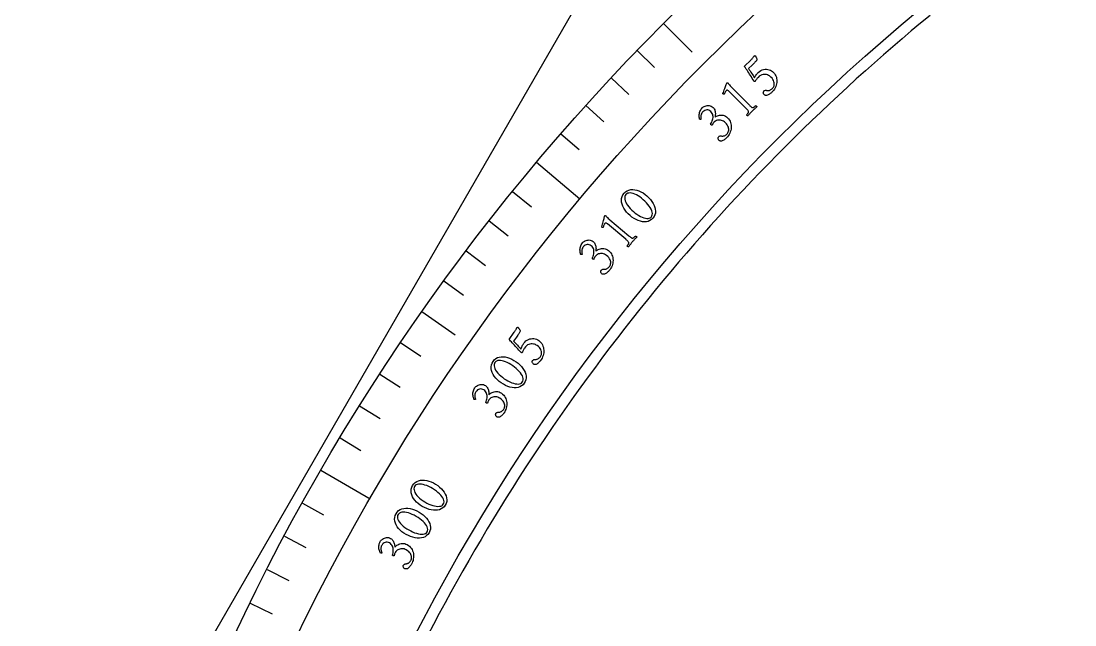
# Model space of a CAD drawing. Header units: millimetres. Extents: x -105 to 105, y -105 to 135.
# Drawn here: x -105 to -53.9, y 44.7 to 74 of the extents above; entities that cross this region are included whole.
import ezdxf

# ---------------------------------------------------------------- set-up
doc = ezdxf.new("R2010")
doc.units = ezdxf.units.MM
for name, color, linetype in [('CUT_INNER', 6, 'Continuous'), ('CUT_OUTER', 1, 'Continuous'), ('ENGRAVE', 7, 'Continuous'), ('ENGRAVE_FINE', 8, 'Continuous'), ('TEXT', 5, 'Continuous')]:
    doc.layers.add(name, color=color, linetype=linetype)

msp = doc.modelspace()

# ---------------------------------------------------------------- linework, layer by layer
at = {"layer": 'CUT_INNER'}
msp.add_lwpolyline([(-60.9493, 74.267), (-61.4039, 73.8916), (-61.8561, 73.5134), (-62.306, 73.1325), (-62.7536, 72.7488), (-63.1988, 72.3624), (-63.6416, 71.9733), (-64.082, 71.5814), (-64.52, 71.1869), (-64.9556, 70.7897), (-65.3887, 70.3898), (-65.8194, 69.9872), (-66.2476, 69.582), (-66.6733, 69.1742), (-67.0965, 68.7638), (-67.5172, 68.3508), (-67.9353, 67.9353), (-68.3508, 67.5172), (-68.7638, 67.0965), (-69.1742, 66.6733), (-69.582, 66.2476), (-69.9872, 65.8194), (-70.3898, 65.3887), (-70.7897, 64.9556), (-71.1869, 64.52), (-71.5814, 64.082), (-71.9733, 63.6416), (-72.3624, 63.1988), (-72.7488, 62.7536), (-73.1325, 62.306), (-73.5134, 61.8561), (-73.8916, 61.4039), (-74.267, 60.9493), (-74.6396, 60.4925), (-75.0093, 60.0334), (-75.3763, 59.572), (-75.7404, 59.1084), (-76.1016, 58.6425), (-76.46, 58.1745), (-76.8155, 57.7042), (-77.1682, 57.2318), (-77.5179, 56.7572), (-77.8647, 56.2805), (-78.2085, 55.8017), (-78.5495, 55.3208), (-78.8874, 54.8378), (-79.2224, 54.3527), (-79.5544, 53.8656), (-79.8834, 53.3764), (-80.2095, 52.8852), (-80.5324, 52.3921), (-80.8524, 51.897), (-81.1693, 51.3999), (-81.4832, 50.9009), (-81.794, 50.4), (-82.1017, 49.8971), (-82.4063, 49.3924), (-82.7078, 48.8859), (-83.0062, 48.3775), (-83.3015, 47.8672), (-83.5936, 47.3552), (-83.8826, 46.8414), (-84.1684, 46.3258), (-84.4511, 45.8085), (-84.7306, 45.2894), (-85.0069, 44.7687), (-85.28, 44.2463)], dxfattribs=at)
at = {"layer": 'CUT_OUTER'}
msp.add_lwpolyline([(-105, -28.1347), (-105, 28.1347), (-76.8653, 76.8653)], dxfattribs=at)
at = {"layer": 'ENGRAVE'}
for points in [[(-73.8676, 73.8676), (-72.4792, 72.4792)], [(-80.0244, 67.1485), (-77.9187, 65.3815)], [(-85.5723, 59.9184), (-83.9639, 58.7922)], [(-90.4689, 52.2323), (-88.0883, 50.8578)]]:
    msp.add_lwpolyline(points, dxfattribs=at)
for radius in [104.4645, 101.7156, 96.6105]:
    msp.add_circle((0, 0), radius, dxfattribs=at)
at = {"layer": 'ENGRAVE_FINE'}
for points in [[(-75.1455, 72.5671), (-74.298, 71.7488)], [(-76.4005, 71.2446), (-75.5389, 70.4412)], [(-77.6323, 69.9004), (-76.7568, 69.1121)], [(-78.8404, 68.5349), (-77.9512, 67.762)], [(-81.1842, 65.7416), (-80.2686, 65.0002)], [(-82.3191, 64.3148), (-81.3908, 63.5895)], [(-83.4291, 62.8683), (-82.4882, 62.1593)], [(-84.5136, 61.4027), (-83.5605, 60.7102)], [(-86.605, 58.4158), (-85.6283, 57.757)], [(-87.6113, 56.8954), (-86.6233, 56.2538)], [(-88.5909, 55.3578), (-87.5918, 54.7335)], [(-89.5436, 53.8032), (-88.5337, 53.1964)], [(-91.3667, 50.6454), (-90.3363, 50.0742)], [(-92.2367, 49.0431), (-91.1965, 48.49)], [(-93.0786, 47.4259), (-92.0289, 46.891)], [(-93.8921, 45.7942), (-92.8332, 45.2778)]]:
    msp.add_lwpolyline(points, dxfattribs=at)
at = {"layer": 'TEXT'}
for points in [[(-69.2753, 71.4978), (-69.2128, 71.5517), (-69.1482, 71.5942), (-69.0817, 71.6253), (-69.0131, 71.6449), (-68.9443, 71.6547), (-68.877, 71.6562), (-68.8112, 71.6493), (-68.7469, 71.634), (-68.686, 71.6115), (-68.6303, 71.5826), (-68.5798, 71.5475), (-68.5346, 71.5061), (-68.4878, 71.4516), (-68.4492, 71.3942), (-68.4186, 71.3339), (-68.3961, 71.2706), (-68.3811, 71.2057), (-68.3727, 71.1405), (-68.371, 71.0748), (-68.376, 71.0089), (-68.3872, 70.9434), (-68.404, 70.8794), (-68.4265, 70.8168), (-68.4545, 70.7556), (-68.4876, 70.6968), (-68.5249, 70.6414), (-68.5666, 70.5895), (-68.6125, 70.5409), (-68.6344, 70.5211), (-68.6601, 70.5003), (-68.6897, 70.4785), (-68.7232, 70.4557), (-68.7587, 70.434), (-68.7945, 70.4153), (-68.8305, 70.3998), (-68.8667, 70.3873), (-68.8755, 70.3869), (-68.8874, 70.3876), (-68.9024, 70.3894), (-68.9205, 70.3922), (-68.9393, 70.3967), (-68.9562, 70.4035), (-68.9712, 70.4127), (-68.9845, 70.4241), (-69.0034, 70.4467), (-69.017, 70.4703), (-69.0253, 70.4951), (-69.0282, 70.521), (-69.0263, 70.5462), (-69.0202, 70.5689), (-69.0099, 70.589), (-68.9952, 70.6067), (-68.9734, 70.624), (-68.9498, 70.6351), (-68.9245, 70.64), (-68.8974, 70.6385), (-68.8699, 70.6345), (-68.8431, 70.6316), (-68.817, 70.6296), (-68.7918, 70.6287), (-68.7632, 70.6301), (-68.7352, 70.6351), (-68.7081, 70.6437), (-68.6816, 70.656), (-68.6563, 70.6707), (-68.6326, 70.6868), (-68.6103, 70.7042), (-68.5896, 70.7228), (-68.5641, 70.7513), (-68.5422, 70.7836), (-68.5238, 70.8199), (-68.509, 70.8602), (-68.4994, 70.9039), (-68.497, 70.9504), (-68.5015, 70.9998), (-68.5132, 71.0521), (-68.5336, 71.1065), (-68.5644, 71.1623), (-68.6058, 71.2194), (-68.6576, 71.278), (-68.6915, 71.3091), (-68.7302, 71.3369), (-68.7736, 71.3615), (-68.8218, 71.3827), (-68.8735, 71.3986), (-68.9276, 71.4071), (-68.9841, 71.4082), (-69.0429, 71.4019), (-69.103, 71.3858), (-69.1631, 71.3576), (-69.2233, 71.3172), (-69.2836, 71.2647), (-69.3014, 71.2462), (-69.3209, 71.2238), (-69.3422, 71.1973), (-69.3652, 71.1668), (-69.387, 71.136), (-69.4043, 71.1086), (-69.4173, 71.0848), (-69.426, 71.0644), (-69.4297, 71.062), (-69.4344, 71.0608), (-69.4401, 71.061), (-69.4468, 71.0625), (-69.4538, 71.065), (-69.4603, 71.0684), (-69.4662, 71.0724), (-69.4716, 71.0773), (-69.5164, 71.1464), (-69.5613, 71.2155), (-69.6061, 71.2846), (-69.6508, 71.3538), (-69.6948, 71.4218), (-69.7373, 71.4874), (-69.7782, 71.5507), (-69.8175, 71.6117), (-69.8545, 71.6686), (-69.8881, 71.7197), (-69.9185, 71.7651), (-69.9455, 71.8047), (-69.6381, 72.1029), (-69.6168, 72.124), (-69.5958, 72.1458), (-69.5749, 72.1684), (-69.5544, 72.1918), (-69.5349, 72.2148), (-69.5175, 72.2361), (-69.502, 72.2556), (-69.4885, 72.2736), (-69.4776, 72.2885), (-69.4698, 72.2992), (-69.4651, 72.3056), (-69.4636, 72.3077), (-69.4555, 72.3096), (-69.4481, 72.3114), (-69.4413, 72.3131), (-69.4352, 72.3146), (-69.4296, 72.3154), (-69.4245, 72.3148), (-69.4197, 72.3127), (-69.4155, 72.3091), (-69.4117, 72.3043), (-69.4064, 72.296), (-69.3997, 72.2842), (-69.3914, 72.2691), (-69.3826, 72.2515), (-69.3739, 72.2326), (-69.3653, 72.2121), (-69.3569, 72.1903), (-69.3495, 72.1679), (-69.3437, 72.146), (-69.3396, 72.1244), (-69.3372, 72.1033), (-69.3576, 72.0796), (-69.3802, 72.0538), (-69.4049, 72.026), (-69.4317, 71.9961), (-69.4611, 71.9641), (-69.4937, 71.93), (-69.5295, 71.8939), (-69.5685, 71.8557), (-69.7431, 71.6862), (-69.7073, 71.6305), (-69.6711, 71.5745), (-69.6343, 71.5182), (-69.5969, 71.4617), (-69.56, 71.4056), (-69.5243, 71.3506), (-69.4899, 71.2966), (-69.4567, 71.2437), (-69.4418, 71.274), (-69.4229, 71.3068), (-69.4001, 71.3423), (-69.3733, 71.3802), (-69.3456, 71.417), (-69.32, 71.4489), (-69.2966, 71.4758), (-69.2753, 71.4978)], [(-69.8802, 69.7766), (-70.701, 70.5962), (-70.7218, 70.6157), (-70.7403, 70.6307), (-70.7566, 70.6411), (-70.7707, 70.647), (-70.7836, 70.6486), (-70.7961, 70.6465), (-70.8081, 70.6407), (-70.8199, 70.631), (-70.832, 70.6169), (-70.8453, 70.5977), (-70.8598, 70.5734), (-70.8755, 70.544), (-70.8906, 70.5138), (-70.9035, 70.4871), (-70.9142, 70.464), (-70.9227, 70.4445), (-70.9386, 70.4438), (-70.9529, 70.4463), (-70.9657, 70.4519), (-70.9769, 70.4607), (-70.977, 70.4608), (-70.9774, 70.4612), (-70.9781, 70.4618), (-70.979, 70.4627), (-70.9825, 70.4668), (-70.9847, 70.4705), (-70.9856, 70.474), (-70.9852, 70.4773), (-70.9624, 70.5379), (-70.94, 70.5983), (-70.9181, 70.6583), (-70.8967, 70.7182), (-70.8764, 70.7753), (-70.8578, 70.8273), (-70.8408, 70.8742), (-70.8256, 70.916), (-70.8129, 70.9505), (-70.8035, 70.9755), (-70.7974, 70.9908), (-70.7947, 70.9967), (-70.7905, 71.0009), (-70.7848, 71.0049), (-70.7784, 71.0067), (-70.7713, 71.0061), (-70.7633, 71.0031), (-70.7554, 70.9991), (-70.7482, 70.9953), (-70.7419, 70.9918), (-70.7363, 70.9886), (-70.7336, 70.9849), (-70.7257, 70.9737), (-70.7124, 70.9552), (-70.6939, 70.9292), (-70.6695, 70.8974), (-70.6388, 70.8613), (-70.6017, 70.821), (-70.5582, 70.7763), (-69.7206, 69.9361), (-69.6981, 69.9137), (-69.6763, 69.8922), (-69.6551, 69.8716), (-69.6346, 69.8519), (-69.6148, 69.834), (-69.596, 69.8188), (-69.578, 69.8064), (-69.561, 69.7967), (-69.5524, 69.7951), (-69.5413, 69.7966), (-69.5276, 69.8012), (-69.5113, 69.8089), (-69.4938, 69.8187), (-69.4766, 69.8295), (-69.4596, 69.8413), (-69.4429, 69.8542), (-69.4276, 69.8666), (-69.4149, 69.8773), (-69.4048, 69.8862), (-69.3973, 69.8933), (-69.3896, 69.8911), (-69.381, 69.8867), (-69.3715, 69.8801), (-69.3611, 69.8713), (-69.3516, 69.8616), (-69.3448, 69.8523), (-69.3407, 69.8434), (-69.3393, 69.8349), (-69.3718, 69.8067), (-69.4028, 69.7796), (-69.4323, 69.7537), (-69.4605, 69.7289), (-69.4882, 69.704), (-69.5166, 69.6777), (-69.5456, 69.6499), (-69.5752, 69.6207), (-69.6033, 69.5922), (-69.6297, 69.5646), (-69.6544, 69.538), (-69.6774, 69.5122), (-69.7004, 69.4859), (-69.725, 69.4576), (-69.7514, 69.4274), (-69.7793, 69.3953), (-69.7878, 69.3966), (-69.7967, 69.4007), (-69.806, 69.4075), (-69.8157, 69.417), (-69.8245, 69.4274), (-69.8311, 69.4369), (-69.8355, 69.4455), (-69.8376, 69.4533), (-69.8306, 69.4608), (-69.8217, 69.4709), (-69.811, 69.4836), (-69.7985, 69.4988), (-69.7856, 69.5155), (-69.7738, 69.5325), (-69.763, 69.5497), (-69.7532, 69.5672), (-69.7456, 69.5833), (-69.7414, 69.5967), (-69.7405, 69.6072), (-69.743, 69.6148), (-69.7526, 69.6319), (-69.7649, 69.6501), (-69.7797, 69.6692), (-69.7971, 69.6895), (-69.8163, 69.7105), (-69.8366, 69.732), (-69.8579, 69.7541), (-69.8802, 69.7766)], [(-71.9874, 69.787), (-71.959, 69.8126), (-71.9254, 69.8357), (-71.8867, 69.8564), (-71.8429, 69.8748), (-71.7958, 69.889), (-71.7475, 69.8975), (-71.6977, 69.9003), (-71.6467, 69.8973), (-71.5962, 69.887), (-71.5481, 69.868), (-71.5025, 69.8401), (-71.4592, 69.8035), (-71.4293, 69.7702), (-71.4048, 69.7342), (-71.3855, 69.6953), (-71.3715, 69.6537), (-71.3619, 69.6107), (-71.3557, 69.568), (-71.3528, 69.5254), (-71.3533, 69.4831), (-71.3559, 69.4425), (-71.3595, 69.4051), (-71.364, 69.371), (-71.3694, 69.3401), (-71.3339, 69.3643), (-71.2934, 69.3856), (-71.248, 69.4042), (-71.1975, 69.4199), (-71.1439, 69.4311), (-71.0889, 69.4361), (-71.0326, 69.4347), (-70.9749, 69.4272), (-70.9176, 69.4116), (-70.8623, 69.3864), (-70.8089, 69.3516), (-70.7576, 69.3071), (-70.7092, 69.2541), (-70.6687, 69.1979), (-70.6363, 69.1386), (-70.6118, 69.0761), (-70.5947, 69.0117), (-70.5843, 68.9467), (-70.5805, 68.8812), (-70.5835, 68.8151), (-70.5926, 68.7493), (-70.6074, 68.6848), (-70.6278, 68.6215), (-70.6539, 68.5594), (-70.6851, 68.4996), (-70.7207, 68.4431), (-70.7607, 68.3899), (-70.8051, 68.3399), (-70.8263, 68.3194), (-70.8513, 68.2978), (-70.8802, 68.2751), (-70.913, 68.2513), (-70.9478, 68.2284), (-70.983, 68.2087), (-71.0184, 68.192), (-71.0543, 68.1784), (-71.0631, 68.1777), (-71.075, 68.178), (-71.09, 68.1793), (-71.1082, 68.1815), (-71.1271, 68.1855), (-71.1442, 68.1917), (-71.1596, 68.2004), (-71.1732, 68.2114), (-71.1928, 68.2334), (-71.2071, 68.2566), (-71.2162, 68.2811), (-71.2199, 68.3069), (-71.2188, 68.3321), (-71.2134, 68.355), (-71.2037, 68.3755), (-71.1896, 68.3935), (-71.1684, 68.4116), (-71.1452, 68.4234), (-71.12, 68.429), (-71.0929, 68.4285), (-71.0652, 68.4253), (-71.0384, 68.4232), (-71.0123, 68.4221), (-70.987, 68.422), (-70.9584, 68.4243), (-70.9307, 68.4302), (-70.9038, 68.4397), (-70.8778, 68.4528), (-70.853, 68.4683), (-70.8297, 68.4851), (-70.808, 68.5031), (-70.7879, 68.5224), (-70.7633, 68.5517), (-70.7424, 68.5847), (-70.7252, 68.6216), (-70.7116, 68.6623), (-70.7035, 68.7063), (-70.7025, 68.7528), (-70.7086, 68.8021), (-70.7219, 68.8539), (-70.744, 68.9077), (-70.7766, 68.9624), (-70.8197, 69.0183), (-70.8733, 69.0751), (-70.9165, 69.1126), (-70.9617, 69.1428), (-71.0091, 69.1658), (-71.0586, 69.1817), (-71.1088, 69.191), (-71.1585, 69.1942), (-71.2076, 69.1915), (-71.2561, 69.1828), (-71.3024, 69.1683), (-71.3449, 69.1483), (-71.3835, 69.1227), (-71.4182, 69.0915), (-71.434, 69.0739), (-71.4486, 69.0548), (-71.462, 69.0343), (-71.4743, 69.0124), (-71.4853, 68.9912), (-71.4952, 68.9727), (-71.504, 68.957), (-71.5117, 68.9441), (-71.5259, 68.947), (-71.5394, 68.9523), (-71.5521, 68.96), (-71.5641, 68.97), (-71.5707, 68.9769), (-71.5758, 68.9833), (-71.5792, 68.9892), (-71.5811, 68.9947), (-71.5524, 69.0459), (-71.5271, 69.0983), (-71.5051, 69.1519), (-71.4864, 69.2068), (-71.4726, 69.2619), (-71.4649, 69.3161), (-71.4635, 69.3693), (-71.4683, 69.4217), (-71.4807, 69.4726), (-71.5022, 69.5212), (-71.5327, 69.5675), (-71.5724, 69.6117), (-71.6152, 69.6463), (-71.6616, 69.6705), (-71.7115, 69.6841), (-71.7651, 69.6873), (-71.8189, 69.6798), (-71.8697, 69.6616), (-71.9176, 69.6328), (-71.9625, 69.5933), (-71.9915, 69.5594), (-72.0147, 69.5239), (-72.0319, 69.4869), (-72.0432, 69.4483), (-72.0502, 69.4101), (-72.0545, 69.3742), (-72.0561, 69.3405), (-72.0549, 69.3092), (-72.0528, 69.2816), (-72.0516, 69.2592), (-72.0512, 69.2419), (-72.0517, 69.2299), (-72.0567, 69.2265), (-72.0636, 69.2249), (-72.0723, 69.2251), (-72.0829, 69.2271), (-72.0939, 69.2304), (-72.1039, 69.2349), (-72.1129, 69.2404), (-72.1208, 69.247), (-72.1284, 69.2874), (-72.1335, 69.3297), (-72.136, 69.3739), (-72.1358, 69.4199), (-72.1324, 69.4671), (-72.1253, 69.5145), (-72.1143, 69.5621), (-72.0995, 69.6099), (-72.08, 69.657), (-72.0548, 69.7022), (-72.0239, 69.7455), (-71.9874, 69.787)], [(-75.7759, 65.6494), (-75.7053, 65.7188), (-75.628, 65.7717), (-75.544, 65.8081), (-75.4533, 65.828), (-75.3582, 65.8329), (-75.2609, 65.8245), (-75.1614, 65.8027), (-75.0596, 65.7674), (-74.9579, 65.7205), (-74.8584, 65.6634), (-74.7613, 65.5962), (-74.6663, 65.5189), (-74.5774, 65.4347), (-74.4983, 65.347), (-74.4289, 65.2556), (-74.3692, 65.1606), (-74.321, 65.0641), (-74.2858, 64.9683), (-74.2638, 64.8731), (-74.2548, 64.7785), (-74.2607, 64.6866), (-74.2835, 64.5996), (-74.3232, 64.5174), (-74.3798, 64.4399), (-74.4467, 64.3748), (-74.5214, 64.325), (-74.6039, 64.2905), (-74.6942, 64.2713), (-74.7896, 64.2662), (-74.8875, 64.2739), (-74.9878, 64.2945), (-75.0906, 64.3279), (-75.1936, 64.373), (-75.2942, 64.4283), (-75.3925, 64.4939), (-75.4885, 64.5698), (-75.5785, 64.6529), (-75.6587, 64.7397), (-75.7291, 64.8303), (-75.7896, 64.9248), (-75.8385, 65.0211), (-75.8738, 65.1171), (-75.8956, 65.2127), (-75.9037, 65.3081), (-75.8967, 65.4009), (-75.8731, 65.4887), (-75.8328, 65.5716), (-75.7759, 65.6494)], [(-75.6862, 65.5914), (-75.7195, 65.5425), (-75.7395, 65.4878), (-75.7463, 65.4273), (-75.7399, 65.361), (-75.7216, 65.2908), (-75.6929, 65.2182), (-75.6539, 65.1433), (-75.6044, 65.0662), (-75.5458, 64.9885), (-75.4795, 64.9119), (-75.4054, 64.8365), (-75.3235, 64.7623), (-75.2387, 64.6932), (-75.1536, 64.6317), (-75.0681, 64.5775), (-74.9823, 64.5308), (-74.8985, 64.4924), (-74.819, 64.4633), (-74.7439, 64.4434), (-74.6732, 64.4328), (-74.609, 64.4325), (-74.5532, 64.4437), (-74.506, 64.4663), (-74.4673, 64.5003), (-74.4324, 64.5515), (-74.4119, 64.608), (-74.4057, 64.6697), (-74.4139, 64.7366), (-74.4345, 64.8074), (-74.4658, 64.8804), (-74.5078, 64.9558), (-74.5604, 65.0334), (-74.6216, 65.1115), (-74.6893, 65.1883), (-74.7635, 65.2637), (-74.8443, 65.3378), (-74.9292, 65.4081), (-75.0136, 65.4704), (-75.0975, 65.5246), (-75.1809, 65.5707), (-75.262, 65.608), (-75.3392, 65.636), (-75.4124, 65.6545), (-75.4816, 65.6636), (-75.5448, 65.6624), (-75.6, 65.6499), (-75.6472, 65.6263), (-75.6862, 65.5914)], [(-75.6957, 63.4206), (-76.5849, 64.1656), (-76.6072, 64.1832), (-76.627, 64.1965), (-76.6441, 64.2054), (-76.6587, 64.21), (-76.6717, 64.2106), (-76.6839, 64.2074), (-76.6954, 64.2005), (-76.7063, 64.1899), (-76.7171, 64.1747), (-76.7287, 64.1545), (-76.741, 64.129), (-76.7541, 64.0983), (-76.7665, 64.0669), (-76.7771, 64.0393), (-76.7857, 64.0153), (-76.7924, 63.9951), (-76.8082, 63.993), (-76.8227, 63.9943), (-76.8359, 63.9988), (-76.8479, 64.0065), (-76.848, 64.0066), (-76.8484, 64.007), (-76.8491, 64.0076), (-76.8501, 64.0084), (-76.854, 64.0121), (-76.8565, 64.0156), (-76.8577, 64.0191), (-76.8576, 64.0224), (-76.8401, 64.0847), (-76.8231, 64.1468), (-76.8066, 64.2085), (-76.7905, 64.27), (-76.7752, 64.3287), (-76.7612, 64.3821), (-76.7484, 64.4303), (-76.7368, 64.4733), (-76.7272, 64.5088), (-76.72, 64.5344), (-76.7153, 64.5503), (-76.7131, 64.5563), (-76.7093, 64.5609), (-76.704, 64.5654), (-76.6977, 64.5677), (-76.6905, 64.5677), (-76.6824, 64.5655), (-76.6741, 64.5622), (-76.6667, 64.559), (-76.66, 64.5561), (-76.6542, 64.5534), (-76.6512, 64.5499), (-76.6423, 64.5395), (-76.6275, 64.5222), (-76.6068, 64.4979), (-76.5797, 64.4684), (-76.546, 64.4351), (-76.5055, 64.3981), (-76.4583, 64.3574), (-75.5506, 63.5934), (-75.5263, 63.573), (-75.5027, 63.5535), (-75.4798, 63.5348), (-75.4576, 63.517), (-75.4363, 63.5009), (-75.4162, 63.4875), (-75.3973, 63.4766), (-75.3795, 63.4684), (-75.3708, 63.4676), (-75.3598, 63.4701), (-75.3466, 63.4759), (-75.331, 63.485), (-75.3144, 63.4962), (-75.2982, 63.5085), (-75.2823, 63.5217), (-75.2668, 63.536), (-75.2527, 63.5498), (-75.241, 63.5615), (-75.2317, 63.5712), (-75.2248, 63.5789), (-75.2169, 63.5774), (-75.208, 63.5738), (-75.1979, 63.5681), (-75.1868, 63.5602), (-75.1765, 63.5514), (-75.1689, 63.5427), (-75.1641, 63.5342), (-75.162, 63.5258), (-75.1919, 63.4949), (-75.2204, 63.4652), (-75.2476, 63.4368), (-75.2734, 63.4097), (-75.2989, 63.3825), (-75.3249, 63.3537), (-75.3513, 63.3235), (-75.3783, 63.2919), (-75.4038, 63.2611), (-75.4277, 63.2313), (-75.45, 63.2026), (-75.4706, 63.1749), (-75.4912, 63.1467), (-75.5133, 63.1164), (-75.5369, 63.084), (-75.562, 63.0495), (-75.5706, 63.0501), (-75.5798, 63.0534), (-75.5896, 63.0594), (-75.6001, 63.068), (-75.6098, 63.0776), (-75.6172, 63.0865), (-75.6223, 63.0947), (-75.6251, 63.1022), (-75.6187, 63.1103), (-75.6108, 63.1211), (-75.6012, 63.1347), (-75.5901, 63.151), (-75.5787, 63.1688), (-75.5684, 63.1867), (-75.5592, 63.2048), (-75.5509, 63.2231), (-75.5448, 63.2398), (-75.5417, 63.2535), (-75.5418, 63.264), (-75.5449, 63.2714), (-75.556, 63.2876), (-75.5698, 63.3046), (-75.5862, 63.3224), (-75.6053, 63.3411), (-75.6263, 63.3603), (-75.6484, 63.38), (-75.6715, 63.4001), (-75.6957, 63.4206)], [(-77.7958, 63.2474), (-77.7697, 63.2753), (-77.7383, 63.3012), (-77.7015, 63.3253), (-77.6595, 63.3473), (-77.6139, 63.3656), (-77.5664, 63.3783), (-77.5171, 63.3854), (-77.466, 63.3869), (-77.4148, 63.3811), (-77.3652, 63.3663), (-77.3173, 63.3425), (-77.2711, 63.3098), (-77.2384, 63.2793), (-77.2108, 63.2455), (-77.1882, 63.2085), (-77.1707, 63.1682), (-77.1573, 63.1262), (-77.1474, 63.0842), (-77.1408, 63.042), (-77.1376, 62.9998), (-77.1367, 62.9592), (-77.137, 62.9216), (-77.1385, 62.8872), (-77.1412, 62.856), (-77.108, 62.8832), (-77.0695, 62.908), (-77.0258, 62.9304), (-76.9769, 62.9505), (-76.9245, 62.9663), (-76.8702, 62.976), (-76.8139, 62.9796), (-76.7558, 62.9771), (-76.6974, 62.9666), (-76.64, 62.9463), (-76.5839, 62.9163), (-76.5289, 62.8764), (-76.476, 62.8279), (-76.4308, 62.7754), (-76.3933, 62.7191), (-76.3635, 62.659), (-76.3408, 62.5963), (-76.3248, 62.5325), (-76.3153, 62.4676), (-76.3125, 62.4015), (-76.3159, 62.3352), (-76.325, 62.2696), (-76.3398, 62.2048), (-76.3604, 62.1407), (-76.3862, 62.0784), (-76.4168, 62.0189), (-76.452, 61.9624), (-76.4919, 61.9088), (-76.5112, 61.8865), (-76.5342, 61.8628), (-76.5611, 61.8377), (-76.5916, 61.8111), (-76.6243, 61.7853), (-76.6576, 61.7625), (-76.6915, 61.7428), (-76.726, 61.7262), (-76.7347, 61.7247), (-76.7466, 61.724), (-76.7617, 61.7239), (-76.78, 61.7246), (-76.7992, 61.7269), (-76.8168, 61.7316), (-76.8328, 61.7389), (-76.8473, 61.7487), (-76.8688, 61.7689), (-76.8851, 61.7908), (-76.8962, 61.8144), (-76.9022, 61.8397), (-76.9034, 61.865), (-76.9, 61.8882), (-76.8921, 61.9095), (-76.8796, 61.9287), (-76.86, 61.9485), (-76.8379, 61.9623), (-76.8133, 61.9701), (-76.7863, 61.9719), (-76.7585, 61.9712), (-76.7315, 61.9714), (-76.7054, 61.9726), (-76.6803, 61.9747), (-76.652, 61.9795), (-76.6249, 61.9878), (-76.5989, 61.9996), (-76.5741, 62.0149), (-76.5507, 62.0325), (-76.529, 62.0513), (-76.509, 62.0711), (-76.4907, 62.0921), (-76.4687, 62.1234), (-76.4508, 62.1581), (-76.4368, 62.1964), (-76.4269, 62.2381), (-76.4226, 62.2826), (-76.4257, 62.3291), (-76.4361, 62.3776), (-76.4538, 62.4281), (-76.4805, 62.4797), (-76.5178, 62.5314), (-76.5656, 62.5833), (-76.6239, 62.6353), (-76.6702, 62.6688), (-76.7179, 62.695), (-76.7671, 62.7138), (-76.8178, 62.7253), (-76.8686, 62.7301), (-76.9184, 62.7291), (-76.9671, 62.7221), (-77.0147, 62.7092), (-77.0595, 62.6907), (-77.1001, 62.667), (-77.1363, 62.6382), (-77.1682, 62.6041), (-77.1824, 62.5851), (-77.1953, 62.5649), (-77.2068, 62.5433), (-77.2171, 62.5204), (-77.2263, 62.4983), (-77.2345, 62.4791), (-77.2419, 62.4626), (-77.2484, 62.4491), (-77.2628, 62.4508), (-77.2767, 62.4549), (-77.2901, 62.4614), (-77.3029, 62.4704), (-77.3101, 62.4767), (-77.3157, 62.4826), (-77.3197, 62.4882), (-77.322, 62.4934), (-77.2979, 62.5469), (-77.2772, 62.6014), (-77.26, 62.6567), (-77.2462, 62.713), (-77.2372, 62.7691), (-77.2343, 62.8237), (-77.2375, 62.8769), (-77.2468, 62.9287), (-77.2636, 62.9782), (-77.2892, 63.0248), (-77.3237, 63.0683), (-77.3671, 63.1088), (-77.4128, 63.1396), (-77.4611, 63.1597), (-77.512, 63.1689), (-77.5656, 63.1673), (-77.6186, 63.1552), (-77.6677, 63.1327), (-77.7128, 63.0998), (-77.7541, 63.0565), (-77.7801, 63.0202), (-77.8, 62.9829), (-77.814, 62.9445), (-77.8219, 62.9051), (-77.8256, 62.8664), (-77.8267, 62.8302), (-77.8253, 62.7966), (-77.8214, 62.7654), (-77.8169, 62.7381), (-77.8137, 62.7159), (-77.8119, 62.6988), (-77.8113, 62.6868), (-77.816, 62.683), (-77.8227, 62.6808), (-77.8314, 62.6802), (-77.8422, 62.6812), (-77.8534, 62.6836), (-77.8638, 62.6872), (-77.8732, 62.6919), (-77.8816, 62.6977), (-77.8928, 62.7373), (-77.9015, 62.779), (-77.9078, 62.8228), (-77.9116, 62.8687), (-77.9124, 62.916), (-77.9094, 62.9638), (-77.9026, 63.0122), (-77.892, 63.0612), (-77.8767, 63.1097), (-77.8555, 63.1569), (-77.8286, 63.2028), (-77.7958, 63.2474)], [(-80.6384, 58.382), (-80.5861, 58.446), (-80.5299, 58.499), (-80.4698, 58.5412), (-80.4057, 58.5725), (-80.3396, 58.5941), (-80.2736, 58.6072), (-80.2076, 58.6118), (-80.1416, 58.608), (-80.0777, 58.5963), (-80.0179, 58.5776), (-79.962, 58.5518), (-79.9103, 58.5189), (-79.8548, 58.4733), (-79.8067, 58.4235), (-79.7662, 58.3694), (-79.7331, 58.311), (-79.7069, 58.2497), (-79.6874, 58.1869), (-79.6743, 58.1226), (-79.6678, 58.0567), (-79.6675, 57.9903), (-79.6729, 57.9243), (-79.6841, 57.8588), (-79.7011, 57.7936), (-79.7234, 57.73), (-79.7506, 57.669), (-79.7826, 57.6106), (-79.8195, 57.5548), (-79.8375, 57.5315), (-79.8592, 57.5065), (-79.8846, 57.4799), (-79.9136, 57.4517), (-79.9448, 57.4241), (-79.9768, 57.3995), (-80.0096, 57.378), (-80.0431, 57.3594), (-80.0517, 57.3575), (-80.0635, 57.3561), (-80.0786, 57.3552), (-80.0969, 57.3549), (-80.1162, 57.3561), (-80.134, 57.3598), (-80.1504, 57.3662), (-80.1655, 57.3752), (-80.188, 57.3941), (-80.2055, 57.4151), (-80.218, 57.438), (-80.2254, 57.463), (-80.2279, 57.4882), (-80.2258, 57.5115), (-80.2191, 57.5332), (-80.2077, 57.5531), (-80.1893, 57.574), (-80.168, 57.589), (-80.1439, 57.5982), (-80.117, 57.6015), (-80.0891, 57.6023), (-80.0622, 57.604), (-80.0363, 57.6066), (-80.0112, 57.6101), (-79.9833, 57.6165), (-79.9567, 57.6263), (-79.9314, 57.6395), (-79.9075, 57.6561), (-79.8851, 57.675), (-79.8645, 57.695), (-79.8456, 57.7159), (-79.8285, 57.7379), (-79.8083, 57.7704), (-79.7923, 57.806), (-79.7805, 57.845), (-79.7729, 57.8872), (-79.7711, 57.9319), (-79.7768, 57.9781), (-79.7898, 58.026), (-79.8104, 58.0754), (-79.8399, 58.1255), (-79.88, 58.175), (-79.9306, 58.2242), (-79.9918, 58.2728), (-80.0306, 58.2976), (-80.0736, 58.3183), (-80.1206, 58.3349), (-80.1717, 58.3475), (-80.2254, 58.3541), (-80.2802, 58.3531), (-80.336, 58.3444), (-80.3928, 58.328), (-80.4492, 58.3017), (-80.5035, 58.2634), (-80.5558, 58.2132), (-80.606, 58.151), (-80.6203, 58.1298), (-80.6357, 58.1043), (-80.652, 58.0745), (-80.6694, 58.0404), (-80.6854, 58.0063), (-80.6978, 57.9764), (-80.7065, 57.9507), (-80.7115, 57.9291), (-80.7147, 57.926), (-80.7191, 57.9241), (-80.7248, 57.9233), (-80.7317, 57.9236), (-80.739, 57.9249), (-80.7459, 57.927), (-80.7525, 57.93), (-80.7586, 57.9339), (-80.8148, 57.9941), (-80.8709, 58.0544), (-80.927, 58.1147), (-80.9831, 58.175), (-81.0383, 58.2343), (-81.0915, 58.2916), (-81.1427, 58.3469), (-81.1921, 58.4), (-81.2384, 58.4497), (-81.2804, 58.4942), (-81.3181, 58.5336), (-81.3517, 58.5679), (-81.1007, 58.915), (-81.0834, 58.9394), (-81.0664, 58.9646), (-81.0499, 58.9905), (-81.0337, 59.0171), (-81.0185, 59.0431), (-81.005, 59.067), (-80.9932, 59.089), (-80.983, 59.109), (-80.9749, 59.1256), (-80.969, 59.1375), (-80.9655, 59.1446), (-80.9644, 59.147), (-80.9567, 59.1503), (-80.9497, 59.1533), (-80.9434, 59.1561), (-80.9376, 59.1587), (-80.9322, 59.1605), (-80.9271, 59.1607), (-80.9221, 59.1595), (-80.9172, 59.1567), (-80.9127, 59.1526), (-80.906, 59.1453), (-80.8974, 59.135), (-80.8866, 59.1215), (-80.8748, 59.1057), (-80.863, 59.0885), (-80.851, 59.0699), (-80.839, 59.0498), (-80.8277, 59.0291), (-80.8182, 59.0085), (-80.8105, 58.988), (-80.8044, 58.9676), (-80.8204, 58.9407), (-80.8382, 58.9114), (-80.8576, 58.8797), (-80.8788, 58.8456), (-80.9023, 58.809), (-80.9285, 58.7698), (-80.9575, 58.728), (-80.9892, 58.6836), (-81.1317, 58.4864), (-81.0868, 58.4377), (-81.0414, 58.3889), (-80.9954, 58.3398), (-80.9488, 58.2907), (-80.9026, 58.2418), (-80.8579, 58.1938), (-80.8147, 58.1467), (-80.7728, 58.1003), (-80.7634, 58.1327), (-80.7505, 58.1684), (-80.7342, 58.2072), (-80.7144, 58.2493), (-80.6935, 58.2903), (-80.6738, 58.3261), (-80.6555, 58.3567), (-80.6384, 58.382)], [(-82.1272, 57.5061), (-82.0641, 57.5823), (-81.9927, 57.6429), (-81.9129, 57.6877), (-81.8247, 57.7169), (-81.7307, 57.7316), (-81.633, 57.7332), (-81.5317, 57.7217), (-81.4269, 57.6971), (-81.3209, 57.6609), (-81.2161, 57.6143), (-81.1125, 57.5575), (-81.0101, 57.4904), (-80.913, 57.4158), (-80.8253, 57.3366), (-80.7469, 57.2529), (-80.6778, 57.1645), (-80.6199, 57.0736), (-80.575, 56.9818), (-80.5433, 56.8894), (-80.5246, 56.7962), (-80.5211, 56.7042), (-80.5348, 56.6153), (-80.5658, 56.5294), (-80.6141, 56.4466), (-80.674, 56.3749), (-80.7432, 56.3177), (-80.8217, 56.2749), (-80.9095, 56.2465), (-81.0039, 56.2316), (-81.102, 56.2292), (-81.204, 56.2394), (-81.3097, 56.2621), (-81.4167, 56.2963), (-81.5225, 56.3409), (-81.627, 56.3961), (-81.7304, 56.4618), (-81.8284, 56.5351), (-81.9171, 56.6132), (-81.9964, 56.6961), (-82.0664, 56.7839), (-82.1249, 56.8746), (-82.1699, 56.9664), (-82.2014, 57.0594), (-82.2193, 57.1534), (-82.2219, 57.2464), (-82.2074, 57.3362), (-82.1758, 57.4228), (-82.1272, 57.5061)], [(-82.0321, 57.4576), (-82.0602, 57.4055), (-82.0745, 57.349), (-82.075, 57.2881), (-82.0618, 57.2229), (-82.0364, 57.1549), (-82.0004, 57.0857), (-81.9538, 57.0152), (-81.8966, 56.9436), (-81.8304, 56.8723), (-81.7565, 56.803), (-81.6751, 56.7356), (-81.586, 56.6701), (-81.4946, 56.6102), (-81.4035, 56.5577), (-81.3129, 56.5127), (-81.2228, 56.475), (-81.1354, 56.4455), (-81.0534, 56.4247), (-80.9767, 56.4126), (-80.9053, 56.4093), (-80.8413, 56.4157), (-80.7871, 56.4325), (-80.7424, 56.4598), (-80.7074, 56.4977), (-80.678, 56.5522), (-80.6633, 56.6105), (-80.6635, 56.6725), (-80.6785, 56.7383), (-80.7064, 56.8065), (-80.745, 56.8759), (-80.7945, 56.9465), (-80.8548, 57.0183), (-80.9237, 57.0897), (-80.999, 57.1591), (-81.0806, 57.2265), (-81.1686, 57.2919), (-81.2603, 57.3531), (-81.3506, 57.4064), (-81.4396, 57.4517), (-81.5273, 57.489), (-81.6119, 57.5178), (-81.6915, 57.5376), (-81.7662, 57.5485), (-81.836, 57.5504), (-81.8988, 57.5427), (-81.9524, 57.5247), (-81.9968, 57.4963), (-82.0321, 57.4576)], [(-83.0121, 56.2263), (-82.9886, 56.2564), (-82.9595, 56.285), (-82.925, 56.3121), (-82.8851, 56.3378), (-82.8412, 56.36), (-82.795, 56.3768), (-82.7466, 56.3882), (-82.6958, 56.3941), (-82.6442, 56.3928), (-82.5936, 56.3823), (-82.5438, 56.3628), (-82.4949, 56.3342), (-82.4596, 56.3067), (-82.4292, 56.2755), (-82.4035, 56.2406), (-82.3825, 56.2019), (-82.3655, 56.1613), (-82.352, 56.1203), (-82.3418, 56.0789), (-82.3349, 56.0371), (-82.3304, 55.9967), (-82.3275, 55.9593), (-82.326, 55.9249), (-82.326, 55.8935), (-82.2952, 55.9235), (-82.259, 55.9515), (-82.2175, 55.9777), (-82.1705, 56.002), (-82.1197, 56.0223), (-82.0664, 56.0367), (-82.0107, 56.0452), (-81.9526, 56.0477), (-81.8934, 56.0424), (-81.8345, 56.0272), (-81.776, 56.0021), (-81.7177, 55.9672), (-81.6608, 55.9235), (-81.6112, 55.8752), (-81.569, 55.8224), (-81.534, 55.765), (-81.506, 55.7046), (-81.4844, 55.6424), (-81.4693, 55.5786), (-81.4608, 55.5129), (-81.4583, 55.4466), (-81.4617, 55.3805), (-81.4708, 55.3146), (-81.4858, 55.2489), (-81.5061, 55.1846), (-81.5313, 55.1228), (-81.5614, 55.0634), (-81.5965, 55.0065), (-81.6138, 54.9826), (-81.6347, 54.957), (-81.6592, 54.9296), (-81.6873, 54.9005), (-81.7177, 54.8719), (-81.7489, 54.8463), (-81.7809, 54.8238), (-81.8138, 54.8042), (-81.8224, 54.802), (-81.8342, 54.8002), (-81.8492, 54.7988), (-81.8675, 54.7979), (-81.8868, 54.7985), (-81.9047, 54.8017), (-81.9214, 54.8075), (-81.9367, 54.816), (-81.9598, 54.8342), (-81.9779, 54.8546), (-81.9911, 54.8772), (-81.9993, 54.902), (-82.0026, 54.927), (-82.0013, 54.9504), (-81.9952, 54.9723), (-81.9845, 54.9925), (-81.9667, 55.014), (-81.9459, 55.0297), (-81.9221, 55.0396), (-81.8953, 55.0438), (-81.8675, 55.0455), (-81.8407, 55.048), (-81.8148, 55.0515), (-81.7899, 55.0558), (-81.7622, 55.063), (-81.7359, 55.0736), (-81.711, 55.0876), (-81.6877, 55.105), (-81.6659, 55.1246), (-81.6459, 55.1452), (-81.6277, 55.1667), (-81.6113, 55.1892), (-81.5922, 55.2223), (-81.5773, 55.2585), (-81.5667, 55.2978), (-81.5605, 55.3402), (-81.5601, 55.3849), (-81.5672, 55.431), (-81.5818, 55.4784), (-81.6039, 55.5272), (-81.6349, 55.5762), (-81.6766, 55.6245), (-81.7287, 55.672), (-81.7914, 55.7187), (-81.8404, 55.7481), (-81.8902, 55.77), (-81.9408, 55.7845), (-81.9923, 55.7915), (-82.0434, 55.7919), (-82.0929, 55.7865), (-82.1408, 55.7753), (-82.1871, 55.7583), (-82.2301, 55.736), (-82.2685, 55.7088), (-82.302, 55.6769), (-82.3308, 55.6402), (-82.3433, 55.6201), (-82.3544, 55.5988), (-82.3641, 55.5763), (-82.3723, 55.5526), (-82.3795, 55.5298), (-82.386, 55.5099), (-82.3919, 55.4929), (-82.3972, 55.4788), (-82.4118, 55.4792), (-82.426, 55.4821), (-82.4398, 55.4875), (-82.4534, 55.4953), (-82.4611, 55.5009), (-82.4672, 55.5063), (-82.4716, 55.5115), (-82.4745, 55.5165), (-82.4551, 55.572), (-82.4392, 55.628), (-82.4269, 55.6846), (-82.418, 55.7419), (-82.414, 55.7986), (-82.4158, 55.8532), (-82.4237, 55.9059), (-82.4375, 55.9567), (-82.4585, 56.0046), (-82.4881, 56.0488), (-82.5263, 56.0891), (-82.573, 56.1257), (-82.6212, 56.1524), (-82.671, 56.1681), (-82.7226, 56.1729), (-82.7759, 56.1667), (-82.8276, 56.15), (-82.8745, 56.1232), (-82.9166, 56.0865), (-82.9539, 56.0398), (-82.9767, 56.0014), (-82.9933, 55.9625), (-83.0039, 55.923), (-83.0083, 55.8831), (-83.0086, 55.8442), (-83.0066, 55.8081), (-83.0022, 55.7747), (-82.9957, 55.744), (-82.9888, 55.7172), (-82.9837, 55.6953), (-82.9803, 55.6784), (-82.9787, 55.6665), (-82.9831, 55.6623), (-82.9896, 55.6595), (-82.9982, 55.6582), (-83.009, 55.6583), (-83.0204, 55.6597), (-83.031, 55.6623), (-83.0408, 55.6662), (-83.0497, 55.6713), (-83.0643, 55.7098), (-83.0766, 55.7505), (-83.0867, 55.7936), (-83.0945, 55.839), (-83.0994, 55.8861), (-83.1006, 55.934), (-83.098, 55.9828), (-83.0918, 56.0325), (-83.0807, 56.0822), (-83.0638, 56.1311), (-83.0409, 56.1791), (-83.0121, 56.2263)], [(-86.0246, 51.4937), (-85.9671, 51.5743), (-85.9001, 51.6398), (-85.8237, 51.6902), (-85.7379, 51.7256), (-85.6451, 51.747), (-85.5478, 51.7556), (-85.446, 51.7513), (-85.3397, 51.7343), (-85.2313, 51.7057), (-85.1235, 51.6668), (-85.0161, 51.6174), (-84.9092, 51.5578), (-84.807, 51.4904), (-84.7139, 51.4177), (-84.6297, 51.3398), (-84.5544, 51.2566), (-84.4902, 51.17), (-84.4389, 51.0817), (-84.4006, 50.9917), (-84.3753, 50.9001), (-84.3652, 50.8086), (-84.3726, 50.7189), (-84.3974, 50.6311), (-84.4397, 50.545), (-84.4943, 50.4692), (-84.5592, 50.4072), (-84.6344, 50.3589), (-84.72, 50.3244), (-84.8131, 50.3027), (-84.9108, 50.2934), (-85.0132, 50.2962), (-85.1203, 50.3113), (-85.2294, 50.3378), (-85.3382, 50.3748), (-85.4464, 50.4223), (-85.5541, 50.4804), (-85.6571, 50.5466), (-85.7512, 50.6181), (-85.8362, 50.6952), (-85.9123, 50.7777), (-85.9771, 50.864), (-86.0286, 50.9524), (-86.0666, 51.0429), (-86.0912, 51.1354), (-86.1004, 51.228), (-86.0924, 51.3186), (-86.0671, 51.4072), (-86.0246, 51.4937)], [(-85.9262, 51.4522), (-85.9505, 51.3982), (-85.9607, 51.3408), (-85.9569, 51.2801), (-85.9391, 51.2159), (-85.9089, 51.1499), (-85.868, 51.0834), (-85.8165, 51.0165), (-85.7544, 50.9491), (-85.6832, 50.8828), (-85.6046, 50.8189), (-85.5185, 50.7575), (-85.425, 50.6986), (-85.3295, 50.6453), (-85.235, 50.5995), (-85.1414, 50.561), (-85.0488, 50.5299), (-84.9596, 50.5066), (-84.8763, 50.4918), (-84.7989, 50.4852), (-84.7274, 50.4871), (-84.6641, 50.4979), (-84.6111, 50.5186), (-84.5686, 50.5491), (-84.5364, 50.5893), (-84.5109, 50.6458), (-84.5005, 50.705), (-84.5051, 50.7668), (-84.5248, 50.8313), (-84.5574, 50.8974), (-84.6009, 50.9639), (-84.6553, 51.0308), (-84.7206, 51.0981), (-84.7944, 51.1644), (-84.8744, 51.2283), (-84.9606, 51.2896), (-85.0531, 51.3486), (-85.1489, 51.4031), (-85.2428, 51.4497), (-85.3348, 51.4886), (-85.425, 51.5195), (-85.5114, 51.5422), (-85.5922, 51.5563), (-85.6675, 51.5618), (-85.7373, 51.5588), (-85.7993, 51.5466), (-85.8515, 51.5247), (-85.8938, 51.4933), (-85.9262, 51.4522)], [(-86.8267, 50.1294), (-86.7705, 50.2109), (-86.7046, 50.2774), (-86.629, 50.329), (-86.5437, 50.3657), (-86.4513, 50.3886), (-86.3541, 50.3987), (-86.2523, 50.3961), (-86.1457, 50.3808), (-86.0369, 50.3539), (-85.9285, 50.3166), (-85.8203, 50.269), (-85.7125, 50.2111), (-85.6093, 50.1453), (-85.5149, 50.0741), (-85.4295, 49.9975), (-85.353, 49.9155), (-85.2874, 49.8299), (-85.2347, 49.7424), (-85.195, 49.6531), (-85.1683, 49.5619), (-85.1567, 49.4705), (-85.1627, 49.3808), (-85.1861, 49.2926), (-85.227, 49.2058), (-85.2804, 49.1292), (-85.3444, 49.0661), (-85.4188, 49.0167), (-85.5038, 48.9808), (-85.5965, 48.9577), (-85.6941, 48.9468), (-85.7965, 48.948), (-85.9038, 48.9614), (-86.0134, 48.9861), (-86.1227, 49.0214), (-86.2317, 49.0672), (-86.3403, 49.1236), (-86.4444, 49.1881), (-86.5395, 49.2582), (-86.6258, 49.3339), (-86.7031, 49.4152), (-86.7693, 49.5005), (-86.8222, 49.5881), (-86.8616, 49.6779), (-86.8877, 49.7701), (-86.8984, 49.8625), (-86.8918, 49.9532), (-86.8679, 50.0422), (-86.8267, 50.1294)], [(-86.7277, 50.0894), (-86.7511, 50.0351), (-86.7604, 49.9775), (-86.7557, 49.9168), (-86.7368, 49.853), (-86.7056, 49.7875), (-86.6637, 49.7216), (-86.6111, 49.6555), (-86.548, 49.5891), (-86.4758, 49.5239), (-86.3961, 49.4613), (-86.3091, 49.4013), (-86.2147, 49.3438), (-86.1184, 49.2921), (-86.0231, 49.2477), (-85.9289, 49.2107), (-85.8358, 49.1811), (-85.7462, 49.1592), (-85.6627, 49.1457), (-85.5853, 49.1404), (-85.5138, 49.1433), (-85.4507, 49.1552), (-85.3981, 49.1767), (-85.356, 49.2078), (-85.3244, 49.2486), (-85.2998, 49.3055), (-85.2903, 49.3648), (-85.2959, 49.4265), (-85.3166, 49.4907), (-85.3503, 49.5563), (-85.3948, 49.6221), (-85.4503, 49.6881), (-85.5166, 49.7544), (-85.5915, 49.8195), (-85.6725, 49.8821), (-85.7597, 49.9421), (-85.853, 49.9996), (-85.9497, 50.0526), (-86.0443, 50.0978), (-86.137, 50.1351), (-86.2276, 50.1646), (-86.3143, 50.186), (-86.3954, 50.1988), (-86.4708, 50.2031), (-86.5404, 50.199), (-86.6023, 50.1858), (-86.6541, 50.1631), (-86.6959, 50.131), (-86.7277, 50.0894)], [(-87.5967, 48.7774), (-87.5758, 48.8094), (-87.5494, 48.8404), (-87.5174, 48.8705), (-87.4798, 48.8995), (-87.4381, 48.9255), (-87.3935, 48.9462), (-87.3462, 48.9617), (-87.2961, 48.9721), (-87.2447, 48.9752), (-87.1933, 48.9693), (-87.142, 48.9542), (-87.0908, 48.93), (-87.0533, 48.9056), (-87.0202, 48.8772), (-86.9916, 48.8446), (-86.9673, 48.808), (-86.9469, 48.769), (-86.9298, 48.7293), (-86.916, 48.6889), (-86.9055, 48.6479), (-86.8976, 48.608), (-86.8914, 48.571), (-86.8869, 48.5369), (-86.8841, 48.5057), (-86.8561, 48.5382), (-86.8225, 48.5693), (-86.7834, 48.599), (-86.7387, 48.6272), (-86.6898, 48.6519), (-86.638, 48.6709), (-86.5833, 48.6842), (-86.5256, 48.6918), (-86.4662, 48.6917), (-86.4062, 48.6816), (-86.3457, 48.6618), (-86.2846, 48.6321), (-86.2241, 48.5934), (-86.1705, 48.5497), (-86.1238, 48.5007), (-86.084, 48.4467), (-86.0508, 48.3889), (-86.0239, 48.3289), (-86.0033, 48.2665), (-85.9891, 48.2019), (-85.9808, 48.136), (-85.9784, 48.0699), (-85.9818, 48.0035), (-85.9909, 47.9367), (-86.0056, 47.8709), (-86.0253, 47.8071), (-86.0501, 47.7453), (-86.0801, 47.6856), (-86.0953, 47.6603), (-86.1139, 47.6329), (-86.1359, 47.6035), (-86.1614, 47.572), (-86.1891, 47.5409), (-86.218, 47.5128), (-86.2479, 47.4875), (-86.279, 47.4651), (-86.2873, 47.4621), (-86.2989, 47.4593), (-86.3138, 47.4567), (-86.3319, 47.4541), (-86.3512, 47.453), (-86.3693, 47.4547), (-86.3864, 47.4591), (-86.4024, 47.4662), (-86.427, 47.4823), (-86.4469, 47.5011), (-86.462, 47.5224), (-86.4723, 47.5463), (-86.4778, 47.571), (-86.4785, 47.5944), (-86.4744, 47.6167), (-86.4655, 47.6379), (-86.4496, 47.6608), (-86.4302, 47.6782), (-86.4074, 47.6902), (-86.3811, 47.6967), (-86.3535, 47.7008), (-86.327, 47.7057), (-86.3015, 47.7113), (-86.2771, 47.7178), (-86.2501, 47.7274), (-86.2248, 47.7403), (-86.2013, 47.7564), (-86.1796, 47.7758), (-86.1596, 47.7972), (-86.1415, 47.8194), (-86.1252, 47.8425), (-86.1108, 47.8663), (-86.0946, 47.9009), (-86.083, 47.9383), (-86.0759, 47.9783), (-86.0733, 48.0212), (-86.0768, 48.0657), (-86.0879, 48.111), (-86.1066, 48.157), (-86.1328, 48.2036), (-86.1681, 48.2498), (-86.2138, 48.2943), (-86.2698, 48.337), (-86.3364, 48.3781), (-86.3877, 48.4031), (-86.4392, 48.4206), (-86.4909, 48.4306), (-86.5429, 48.4331), (-86.5938, 48.429), (-86.6427, 48.4193), (-86.6894, 48.404), (-86.734, 48.383), (-86.7749, 48.357), (-86.8108, 48.3267), (-86.8414, 48.292), (-86.8669, 48.2529), (-86.8776, 48.2318), (-86.8868, 48.2095), (-86.8944, 48.1863), (-86.9006, 48.162), (-86.9057, 48.1386), (-86.9105, 48.1182), (-86.9149, 48.1008), (-86.919, 48.0863), (-86.9335, 48.0855), (-86.9479, 48.0871), (-86.9622, 48.0912), (-86.9764, 48.0978), (-86.9845, 48.1027), (-86.9911, 48.1076), (-86.996, 48.1124), (-86.9992, 48.1172), (-86.9847, 48.1741), (-86.9738, 48.2313), (-86.9664, 48.2888), (-86.9626, 48.3466), (-86.9635, 48.4034), (-86.9702, 48.4577), (-86.9825, 48.5095), (-87.0007, 48.5589), (-87.0259, 48.6048), (-87.0592, 48.6462), (-87.1007, 48.683), (-87.1504, 48.7154), (-87.2008, 48.7378), (-87.2518, 48.7491), (-87.3036, 48.7494), (-87.3561, 48.7386), (-87.4062, 48.7174), (-87.4506, 48.6867), (-87.4894, 48.6464), (-87.5225, 48.5967), (-87.5418, 48.5564), (-87.555, 48.5162), (-87.562, 48.476), (-87.563, 48.4358), (-87.5598, 48.397), (-87.5547, 48.3612), (-87.5475, 48.3283), (-87.5382, 48.2983), (-87.5291, 48.2722), (-87.5221, 48.2509), (-87.5172, 48.2344), (-87.5146, 48.2226), (-87.5186, 48.2181), (-87.5248, 48.2147), (-87.5333, 48.2126), (-87.544, 48.2118), (-87.5555, 48.2122), (-87.5663, 48.2139), (-87.5764, 48.2169), (-87.5858, 48.2212), (-87.6036, 48.2582), (-87.6194, 48.2978), (-87.6333, 48.3398), (-87.645, 48.3844), (-87.654, 48.4308), (-87.6593, 48.4784), (-87.6611, 48.5273), (-87.6591, 48.5773), (-87.6525, 48.6278), (-87.6398, 48.678), (-87.6212, 48.7279), (-87.5967, 48.7774)]]:
    msp.add_lwpolyline(points, close=True, dxfattribs=at)

doc.saveas('drawing.dxf')
